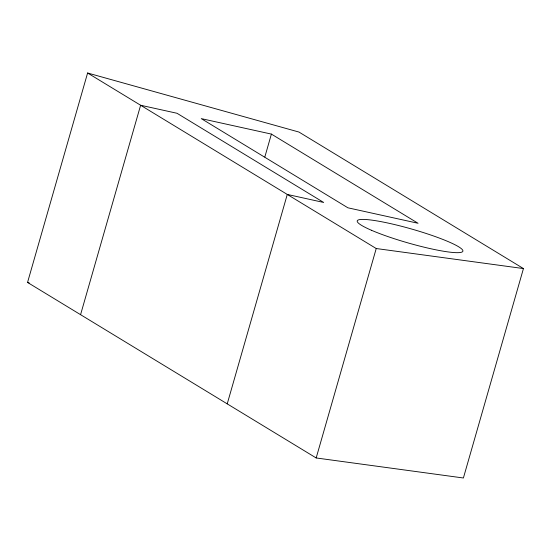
<?xml version="1.0" encoding="UTF-8"?>
<svg xmlns="http://www.w3.org/2000/svg" width="551" height="551" viewBox="0 0 551 551"><rect width="100%" height="100%" fill="white"/><g stroke="black" fill="none" stroke-linecap="round" stroke-linejoin="round"><path stroke-width="0.83" d="M27.55 282.436L87.602 73.007L298.959 132.054L523.45 268.564L463.398 477.993L316.178 457.957L27.55 282.436L29.21 282.897M80.57 314.676L140.622 105.248L177.009 113.272L323.664 202.458L287.278 194.434L227.226 403.862M264.831 157.001L271.395 134.093L201.267 118.623L347.922 207.81L418.051 223.272L271.395 134.093M316.178 457.957L376.23 248.529L87.602 73.007M376.23 248.529L523.45 268.564M371.505 230.29A54.935 7.17 16 0 0 460.636 252.441A54.935 7.17 16 0 0 398.042 225.4A54.935 7.17 16 0 0 371.505 230.29"/></g></svg>
